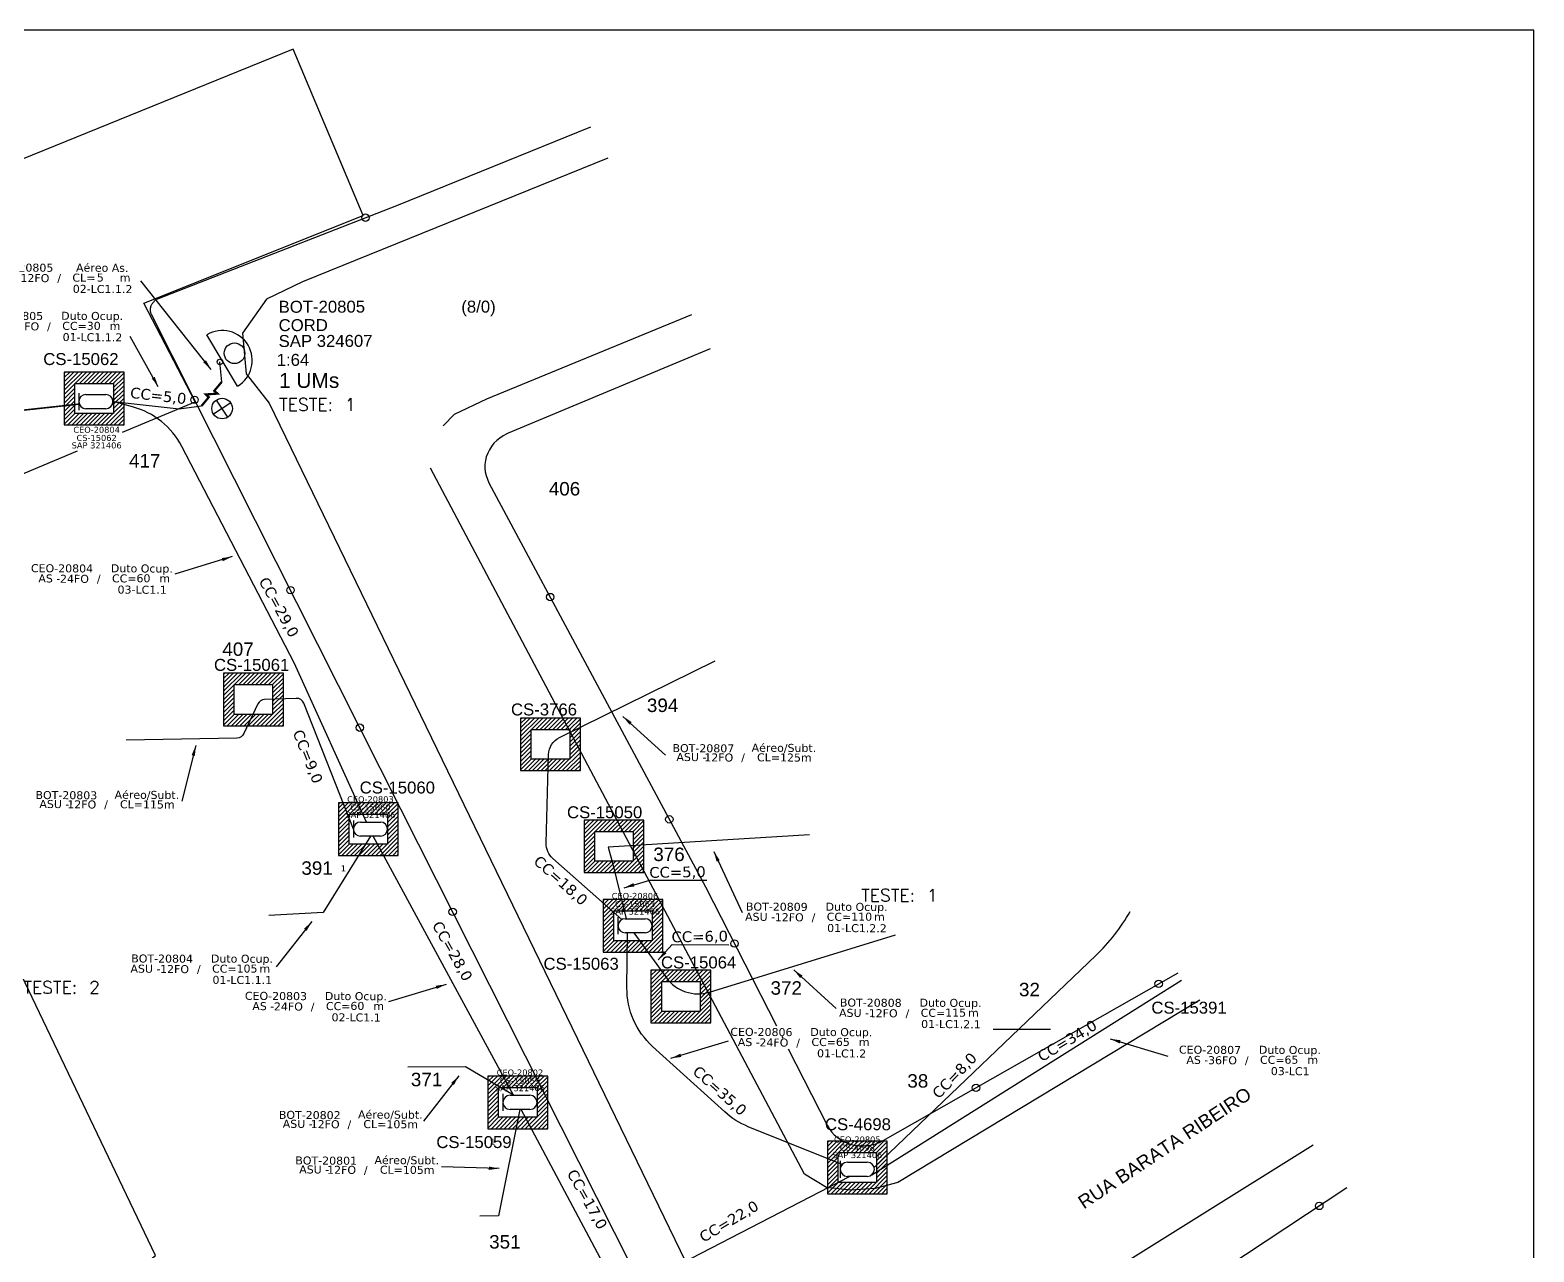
# Model space of a CAD drawing. Extents: x -89 to 1624, y 705 to 1299.
# Drawn here: x 458.2 to 749.2, y 1062.4 to 1299 of the extents above; entities that cross this region are included whole.
import ezdxf
from ezdxf.enums import TextEntityAlignment as Align

# ---------------------------------------------------------------- set-up
doc = ezdxf.new("R2010")
doc.units = 0
for name, color, linetype in [('10.0-Cartográfico', 252, 'Continuous'), ('10.1-Caixas Subterrâneas', 5, 'Continuous'), ('10.2-Nº Policía', 2, 'Continuous'), ('10.3-Nome das Ruas', 252, 'Continuous'), ('20.4-CEOS', 1, 'Continuous'), ('20.5-CEO', 1, 'Continuous'), ('CAP a instalar', 1, 'Continuous'), ('celulas gpon', 7, 'Continuous'), ('label_cabos', 7, 'Continuous'), ('Legenda', 1, 'Continuous'), ('Postes Existentes NA', 1, 'Continuous'), ('Subida Lateral', 5, 'Continuous')]:
    doc.layers.add(name, color=color, linetype=linetype)
doc.layers.add("20.0-LEGENDA DOS CDO'S", color=1, linetype='Continuous', lineweight=0)
doc.layers.add('EXTRA', color=50, linetype='Continuous', plot=False)
doc.styles.add('ARIAL', font='arial.ttf')
doc.styles.add('DIGICADE', font='arial.ttf')
doc.styles.add('ROMANS', font='romans')
doc.styles.add('siredit', font='verdana.ttf')
doc.styles.get("Standard").update_dxf_attribs({"font": 'arial.ttf'})
doc.linetypes.add('FENCELINE1', pattern='A,0.25,-0.1,[133,ltypeshp.shx,S=0.1,R=0,X=-0.1,Y=0],-0.1,1', length=1.45)
doc.dimstyles.new('CC', dxfattribs={"dimtxt": 1, "dimasz": 2, "dimexe": 0.18, "dimexo": 0.0625, "dimgap": 0.09, "dimtad": 0, "dimdec": 0, "dimrnd": 1, "dimzin": 0, "dimdsep": 46, "dimtxsty": 'siredit', "dimblk": 'NONE', "dimcen": 0, "dimse1": 1, "dimse2": 1, "dimsd1": 1, "dimsd2": 1, "dimclrt": 7, "dimadec": 0, "dimazin": 0, "dimtfac": 1, "dimtdec": 0, "dimtofl": 0, "dimtmove": 0, "dimatfit": 3, "dimfxl": 0, "dimtolj": 1, "dimtzin": 0, "dimarcsym": 0})
doc.dimstyles.get("Standard").update_dxf_attribs({"dimtxt": 0.18, "dimasz": 0.18, "dimexe": 0.18, "dimexo": 0.0625, "dimgap": 0.09, "dimtad": 0, "dimtih": 1, "dimtoh": 1, "dimdec": 4, "dimzin": 0, "dimdsep": 46, "dimtxsty": 'Standard', "dimcen": 0.09, "dimadec": 0, "dimazin": 0, "dimtfac": 1, "dimtdec": 4, "dimtofl": 0, "dimtmove": 0, "dimatfit": 3, "dimfxl": 0, "dimtolj": 1, "dimtzin": 0, "dimarcsym": 0})

# ---------------------------------------------------------------- blocks, each defined once
blk = doc.blocks.new('DV')
at = {"linetype": 'Continuous'}
blk.add_circle((0, 0), 0.00000275, dxfattribs=at)
blk = doc.blocks.new('*X65')
at = {"color": 0, "linetype": 'Continuous'}
for p, q in [((-1.25, 0.34099), (-0.49099, 1.1)), ((-1.25, 0.517767), (-0.667767, 1.1)), ((-1.25, 0.694544), (-0.844544, 1.1)), ((-1.25, 0.87132), (-1.02132, 1.1)), ((-1.25, 1.048097), (-1.198097, 1.1)), ((-0.789214, 0.625), (-0.314214, 1.1)), ((-0.612437, 0.625), (-0.137437, 1.1)), ((-0.43566, 0.625), (0.03934, 1.1)), ((-0.258883, 0.625), (0.216117, 1.1)), ((-0.082107, 0.625), (0.392893, 1.1)), ((0.09467, 0.625), (0.56967, 1.1)), ((0.271447, 0.625), (0.746447, 1.1)), ((0.448223, 0.625), (0.923223, 1.1)), ((0.625, 0.625), (1.1, 1.1)), ((0.801777, 0.625), (1.25, 1.073223)), ((0.8035, 0.449947), (1.25, 0.896447)), ((0.8035, 0.27317), (1.25, 0.71967)), ((-1.25, 0.164214), (-0.8035, 0.610714)), ((-1.25, -0.012563), (-0.8035, 0.433937)), ((-1.25, -0.18934), (-0.8035, 0.25716)), ((-1.25, -0.366117), (-0.8035, 0.080383)), ((0.8035, 0.096393), (1.25, 0.542893)), ((0.8035, -0.080383), (1.25, 0.366117)), ((0.8035, -0.25716), (1.25, 0.18934)), ((0.8035, -0.433937), (1.25, 0.012563)), ((-1.25, -0.542893), (-0.8035, -0.096393)), ((-1.25, -0.71967), (-0.8035, -0.27317)), ((-1.25, -0.896447), (-0.8035, -0.449947)), ((-1.25, -1.073223), (-0.801777, -0.625)), ((-1.1, -1.1), (-0.625, -0.625)), ((-0.923223, -1.1), (-0.448223, -0.625)), ((-0.746447, -1.1), (-0.271447, -0.625)), ((-0.56967, -1.1), (-0.09467, -0.625)), ((-0.392893, -1.1), (0.082107, -0.625)), ((-0.216117, -1.1), (0.258883, -0.625)), ((-0.03934, -1.1), (0.43566, -0.625)), ((0.137437, -1.1), (0.612437, -0.625)), ((0.314214, -1.1), (0.789214, -0.625)), ((0.49099, -1.1), (1.25, -0.34099)), ((0.667767, -1.1), (1.25, -0.517767)), ((0.8035, -0.610714), (1.25, -0.164214)), ((0.844544, -1.1), (1.25, -0.694544)), ((1.02132, -1.1), (1.25, -0.87132)), ((1.198097, -1.1), (1.25, -1.048097))]:
    blk.add_line(p, q, dxfattribs=at)
blk = doc.blocks.new('MANHOLE_MQ')
at = {"color": 0, "linetype": 'Continuous'}
for p, q in [((0.00000623, 0.00000569), (-0.00000627, 0.00000569)), ((-0.00000627, 0.00000569), (-0.00000627, -0.00000531)), ((-0.00000404, 0.00000331), (0.00000399, 0.00000331)), ((-0.00000404, -0.00000294), (-0.00000404, 0.00000331)), ((0.00000399, 0.00000331), (0.00000399, -0.00000294)), ((0.00000623, -0.00000531), (0.00000623, 0.00000569)), ((0.00000399, -0.00000294), (-0.00000404, -0.00000294)), ((0.00000399, -0.00000294), (0.00000399, -0.00000294)), ((-0.00000627, -0.00000531), (0.00000623, -0.00000531))]:
    blk.add_line(p, q, dxfattribs=at)
at = {"color": 0, "linetype": 'Continuous', "xscale": 5e-06, "yscale": 5e-06, "zscale": 1e-05}
blk.add_blockref('*X65', (-0.00000002, 0.00000019), dxfattribs=at)
blk = doc.blocks.new('*U86')
at = {"color": 10}
for points in [[(41172, 12883), (40951, 13058)], [(40974, 12860), (41149, 13081)]]:
    blk.add_lwpolyline(points, dxfattribs=at)
blk.add_circle((41062, 12971), 141, dxfattribs=at)
blk = doc.blocks.new('Inst CDOE-8 CAIXA DIST OPT CDOE 48F_8D C_SPL OPTAP')
at = {"layer": "20.0-LEGENDA DOS CDO'S", "color": 0}
for tag, p, style, flags in [('ID_ATIVIDADE', (0.12, 6.47), 'ARIAL', 3), ('FATOR', (7.92, 6.47), 'ARIAL', 1), ('QTDE', (0.23, -0.97), 'DIGICADE', 3)]:
    blk.add_attdef(tag, p, '', height=0.8, rotation=0.118, dxfattribs=dict(at, style=style, flags=flags))
at = {"layer": "20.0-LEGENDA DOS CDO'S", "color": 0, "style": 'ARIAL'}
for tag, p, height in [('FID', (0.12, 5.25), 0.8), ('CORDOALHA', (0.12, 4.02), 0.8), ('SAP', (0.12, 2.96), 0.8), ('1:XX', (-0.01, 1.7), 0.8), ('UMS', (0.14, 0.22), 1)]:
    blk.add_attdef(tag, p, '', height=height, rotation=0.118, dxfattribs=at)
blk.add_attdef('FIBRAS_UTILIZADAS', text='', height=0.8, rotation=0.118, dxfattribs=at).set_placement((13.48, 5.26), align=Align.CENTER)
blk = doc.blocks.new('Teste  FTTH')
at = {"color": 0, "lineweight": 0, "style": 'ROMANS'}
for tag, p in [('TESTE', (-2.302, -0.29)), ('QTDE', (0.212, -0.29))]:
    blk.add_attdef(tag, p, '', height=0.48, dxfattribs=at)
for tag, p, flags in [('FID', (-2.227, -1.253), 1), ('FATOR', (-2.227, -2.028), 3), ('ID_ATIVIDADE', (-2.227, -2.716), 3)]:
    blk.add_attdef(tag, p, '', height=0.48, dxfattribs=dict(at, flags=flags))
blk = doc.blocks.new('LEGENDA DOS CABOS')
at = {"layer": 'EXTRA', "color": 0, "style": 'siredit'}
for tag, p in [('ID', (4.6, 0.97)), ('XX', (9.03, 0.97))]:
    blk.add_attdef(tag, text='', height=0.48, rotation=359.69, dxfattribs=at).set_placement(p, align=Align.MIDDLE_CENTER)
at = {"layer": 'Legenda', "color": 0, "style": 'siredit'}
for tag, p in [('TIPO_CABO', (1.31, 0)), ('CABO', (4.69, -0.05)), ('/', (6.81, -0.05)), ('METROS', (10.03, -0.05))]:
    blk.add_attdef(tag, text='', height=0.8, rotation=359.69, dxfattribs=at).set_placement(p, align=Align.MIDDLE_CENTER)
blk = doc.blocks.new('_None')
blk = doc.blocks.new('Inst CB DT OCUP CFOA-SM-ASU-120-S-12')
at = {"layer": 'label_cabos', "color": 0, "style": 'siredit'}
for tag, flags, p in [('ID_ATIVIDADE', 3, (1.31, 2.67)), ('FATOR', 1, (11.56, 2.55))]:
    blk.add_attdef(tag, text='', height=1, rotation=359.69, dxfattribs=dict(at, flags=flags)).set_placement(p, align=Align.MIDDLE_CENTER)
for tag, p in [('TIPO_CABO', (1.26, 0)), ('DESTINO_CABO', (3.13, 1.26)), ('CABO', (4.69, -0.05)), ('/', (7.71, -0.05)), ('LANCE', (10.91, 0)), ('TIPO_CABO', (13.11, 1.24)), ('UND', (15.96, 0)), ('FID', (13.15, -1.41))]:
    blk.add_attdef(tag, text='', height=1, rotation=359.69, dxfattribs=at).set_placement(p, align=Align.MIDDLE_CENTER)
blk.add_attdef('QTDE', (12.43, -0.47), '', height=1, rotation=359.69, dxfattribs=at)
blk = doc.blocks.new('Inst CB DT OCUP CFOA-SM-AS-80-TS-24')
at = {"layer": 'label_cabos', "color": 0, "style": 'siredit'}
for tag, flags, p in [('ID_ATIVIDADE', 3, (1.31, 2.67)), ('FATOR', 1, (11.56, 2.55))]:
    blk.add_attdef(tag, text='', height=1, rotation=359.69, dxfattribs=dict(at, flags=flags)).set_placement(p, align=Align.MIDDLE_CENTER)
for tag, p in [('TIPO_CABO', (1.76, 0)), ('DESTINO_CABO', (3.13, 1.26)), ('CABO', (4.69, -0.05)), ('/', (7.71, -0.05)), ('LANCE', (10.91, 0)), ('TIPO_CABO', (13.11, 1.24)), ('UND', (15.96, 0)), ('FID', (13.15, -1.41))]:
    blk.add_attdef(tag, text='', height=1, rotation=359.69, dxfattribs=at).set_placement(p, align=Align.MIDDLE_CENTER)
blk.add_attdef('QTDE', (12.43, -0.47), '', height=1, rotation=359.69, dxfattribs=at)
blk = doc.blocks.new('Inst CB AS CFOA-SM-AS-120-S-12 A')
at = {"layer": 'label_cabos', "color": 0, "style": 'siredit'}
for tag, flags, p in [('ID_ATIVIDADE', 3, (1.31, 2.67)), ('FATOR', 1, (11.56, 2.55))]:
    blk.add_attdef(tag, text='', height=1, rotation=359.69, dxfattribs=dict(at, flags=flags)).set_placement(p, align=Align.MIDDLE_CENTER)
for tag, p in [('TIPO_CABO', (1.26, 0)), ('DESTINO_CABO', (3.13, 1.26)), ('CABO', (4.69, -0.05)), ('/', (7.71, -0.05)), ('LANCE', (10.81, 0)), ('TIPO_CABO', (13.11, 1.24)), ('UND', (15.96, 0)), ('FID', (13.15, -1.41))]:
    blk.add_attdef(tag, text='', height=1, rotation=359.69, dxfattribs=at).set_placement(p, align=Align.MIDDLE_CENTER)
blk.add_attdef('QTDE', (12.43, -0.47), '', height=1, rotation=359.69, dxfattribs=at)
blk = doc.blocks.new('Inst CB DT OCUP CFOA-SM-AS-80-TS-36')
at = {"layer": 'label_cabos', "color": 0, "style": 'siredit'}
for tag, flags, p in [('ID_ATIVIDADE', 3, (1.31, 2.67)), ('FATOR', 1, (11.56, 2.55))]:
    blk.add_attdef(tag, text='', height=1, rotation=359.69, dxfattribs=dict(at, flags=flags)).set_placement(p, align=Align.MIDDLE_CENTER)
for tag, p in [('TIPO_CABO', (1.76, 0)), ('DESTINO_CABO', (3.13, 1.26)), ('CABO', (4.69, -0.05)), ('/', (7.71, -0.05)), ('LANCE', (10.91, 0)), ('TIPO_CABO', (13.11, 1.24)), ('UND', (15.96, 0)), ('FID', (13.15, -1.41))]:
    blk.add_attdef(tag, text='', height=1, rotation=359.69, dxfattribs=at).set_placement(p, align=Align.MIDDLE_CENTER)
blk.add_attdef('QTDE', (12.43, -0.47), '', height=1, rotation=359.69, dxfattribs=at)

msp = doc.modelspace()

# ---------------------------------------------------------------- linework, layer by layer
msp.add_lwpolyline([(-89.32, 705.02), (749.25, 705.02), (749.25, 1299.02), (-89.32, 1299.02), (-89.32, 705.02)])
at = {"layer": '10.0-Cartográfico'}
for points in [[(522.67, 1263.14), (509.1, 1295.32), (412.41, 1256.1), (395.05, 1277.54)], [(578.16, 1052.44), (529.93, 1148.14), (481.67, 1243.92), (481.61, 1244.07), (481.55, 1244.22), (481.51, 1244.38), (481.48, 1244.54), (481.47, 1244.7), (481.46, 1244.86), (481.47, 1245.02), (481.49, 1245.18), (481.52, 1245.34), (481.56, 1245.5), (481.61, 1245.65), (481.68, 1245.8), (481.75, 1245.94), (481.84, 1246.08), (481.94, 1246.22), (482.04, 1246.35), (482.16, 1246.47), (482.28, 1246.58), (482.41, 1246.69), (482.55, 1246.78), (482.7, 1246.87), (482.85, 1246.95), (483.01, 1247.01), (529.14, 1265.06), (566.73, 1280.29)], [(570.01, 1274.19), (510.92, 1250.26), (503.9, 1246.91), (499.29, 1240.32), (499.98, 1232.43), (504.47, 1226.77), (585, 1060.56), (587.44, 1053.78), (588.7, 1047.53), (563.78, 1030.42)], [(476.06, 1221.16), (490.11, 1227.05), (480.16, 1246.13), (522.67, 1263.14)], [(546.58, 1227.62), (586.23, 1243.96)], [(589.79, 1237.32), (550.68, 1220.93), (550.43, 1220.81), (549.75, 1220.45), (549.09, 1220.01), (548.49, 1219.54), (547.93, 1218.99), (547.46, 1218.39), (547.06, 1217.75), (546.74, 1217.09), (546.47, 1216.38), (546.3, 1215.67), (546.21, 1214.92), (546.19, 1214.19), (546.28, 1213.46), (546.44, 1212.73), (546.68, 1212.03), (546.99, 1211.35)], [(538.15, 1222.35), (540.34, 1224.63), (546.58, 1227.62)], [(468.27, 1050.74), (482.45, 1061.72), (417.86, 1196.77), (467.36, 1217.52)], [(684.6, 1111.12), (626.12, 1075.86), (621.73, 1074.68), (616.97, 1074.35), (612.34, 1074.84), (608.04, 1077.46), (535.7, 1214.15), (535.7, 1214.16)], [(546.99, 1211.35), (588.9, 1133.1), (602.62, 1106.17)], [(604.88, 1101.75), (612.43, 1086.92), (612.82, 1086.27), (613.28, 1085.66), (613.8, 1085.1), (614.36, 1084.59), (615.01, 1084.15), (615.7, 1083.76), (616.41, 1083.46), (617.15, 1083.21), (617.94, 1083.03), (618.73, 1082.95), (619.52, 1082.91), (620.33, 1082.99), (621.1, 1083.12), (621.88, 1083.34), (622.61, 1083.6), (623.32, 1083.97), (680.41, 1116.47)], [(603.65, 1104.14), (603.84, 1103.77)], [(636.4, 1039.33), (706.51, 1083.11)], [(713.01, 1074.8), (642.55, 1028.2), (642.33, 1028.06), (642.15, 1027.87), (641.97, 1027.68), (641.82, 1027.49), (641.7, 1027.27), (641.6, 1027.04), (641.53, 1026.8), (641.51, 1026.54), (641.48, 1026.31), (641.49, 1026.07), (641.54, 1025.81), (641.6, 1025.58), (641.7, 1025.32)]]:
    msp.add_lwpolyline(points, dxfattribs=at)
at = {"layer": '20.5-CEO', "color": 5}
for p, q in [((468.99, 1228.43), (472.84, 1228.43)), ((472.84, 1225.68), (468.99, 1225.68))]:
    msp.add_line(p, q, dxfattribs=at)
at = {"layer": '20.5-CEO'}
for p, q in [((522.12, 1145.65), (525.98, 1145.65)), ((525.98, 1142.9), (522.12, 1142.9)), ((573.34, 1126.93), (577.2, 1126.93)), ((577.2, 1124.18), (573.34, 1124.18)), ((551.06, 1092.73), (554.92, 1092.73)), ((554.92, 1089.98), (551.06, 1089.98)), ((616.36, 1079.77), (620.22, 1079.77)), ((620.22, 1077.02), (616.36, 1077.02))]:
    msp.add_line(p, q, dxfattribs=at)
at = {"layer": '20.5-CEO', "color": 5}
msp.add_lwpolyline([(467.61, 1228.71), (467.61, 1225.4)], dxfattribs=at)
at = {"layer": '20.5-CEO'}
for points in [[(520.75, 1145.93), (520.75, 1142.62)], [(571.96, 1127.21), (571.96, 1123.9)], [(549.69, 1093.01), (549.69, 1089.7)], [(614.99, 1080.05), (614.99, 1076.73)]]:
    msp.add_lwpolyline(points, dxfattribs=at)
at = {"layer": '20.5-CEO', "color": 5}
for centre, start, end in [((468.99, 1227.06), 90, 270), ((472.84, 1227.06), 270, 90)]:
    msp.add_arc(centre, 1.37, start, end, dxfattribs=at)
at = {"layer": '20.5-CEO'}
for centre, start, end in [((522.12, 1144.28), 90, 270), ((525.98, 1144.28), 270, 90), ((573.34, 1125.56), 90, 270), ((577.2, 1125.56), 270, 90), ((551.06, 1091.35), 90, 270), ((554.92, 1091.35), 270, 90), ((616.36, 1078.39), 90, 270), ((620.22, 1078.39), 270, 90)]:
    msp.add_arc(centre, 1.37, start, end, dxfattribs=at)
at = {"layer": 'CAP a instalar', "color": 7}
msp.add_line((498.33, 1230.04), (492.4, 1240.01), dxfattribs=at)
at = {"layer": 'CAP a instalar', "color": 7, "linetype": 'FENCELINE1', "ltscale": 5}
for points in [[(495.27, 1230.89), (494.91, 1234.75)], [(487.04, 1225.69), (491.37, 1226.24)], [(524.05, 1142.9), (514.92, 1128.1), (504.41, 1127.53)], [(551.74, 1092.73), (524.57, 1142.9)], [(609.03, 1143.2), (570.09, 1140.81), (570.98, 1137.46), (573.54, 1126.93)], [(621.1, 1077.34), (681.01, 1115)], [(571.67, 1055.29), (553.21, 1089.98)], [(574.7, 1055.22), (616.77, 1077.02)]]:
    msp.add_lwpolyline(points, dxfattribs=at)
at = {"layer": 'CAP a instalar', "linetype": 'FENCELINE1', "ltscale": 5, "const_width": 0.303}
msp.add_lwpolyline([(467.69, 1226.59), (445.53, 1224.18)], dxfattribs=at)
at = {"layer": 'CAP a instalar', "color": 7, "linetype": 'FENCELINE1', "ltscale": 5}
for points in [[(523.29, 1145.65), (509.27, 1176.45), (487.55, 1218.37, 0.211028), (478, 1226.05), (474.22, 1227.06), (487.04, 1225.69)], [(615.37, 1079.34), (597.18, 1086.65, -0.089231), (592.63, 1089.5), (578.66, 1102.2, -0.213962), (573.7, 1113.57), (573.8, 1124.18)], [(575, 1124.18), (581.33, 1115.49, 0.320024), (589.68, 1112.71), (625.68, 1123.78)]]:
    msp.add_lwpolyline(points, format="xyb", dxfattribs=at)
at = {"layer": 'CAP a instalar', "color": 9, "linetype": 'FENCELINE1', "ltscale": 5}
for points in [[(572.72, 1126.78), (559.34, 1138.59, -0.222099), (558.06, 1141.53), (558.52, 1158.71, -0.278433), (560.63, 1162.01), (590.8, 1176.89)], [(520.75, 1144.28), (511.15, 1168.64, 0.317123), (509.69, 1169.6), (503.57, 1169.4, 0.281706), (502.25, 1168.53), (499.54, 1162.78, -0.285438), (498.2, 1161.91), (476.78, 1161.5)], [(621.55, 1078.75), (664.42, 1119.78, 0.072105), (671.11, 1128.35)]]:
    msp.add_lwpolyline(points, format="xyb", dxfattribs=at)
at = {"layer": 'CAP a instalar', "color": 1, "ltscale": 5}
msp.add_lwpolyline([(644.59, 1105.56), (655.66, 1105.56)], dxfattribs=at)
at = {"layer": 'CAP a instalar', "color": 9, "linetype": 'FENCELINE1', "ltscale": 5}
for points in [[(551.74, 1092.73), (542.47, 1098.27), (531.31, 1098.16)], [(552.99, 1089.98), (548.83, 1069.4), (545.23, 1069.32)]]:
    msp.add_lwpolyline(points, dxfattribs=at)
at = {"layer": 'CAP a instalar', "color": 7}
for centre, radius in [((497.74, 1236.43), 2), ((494.91, 1234.75), 0.537)]:
    msp.add_circle(centre, radius, dxfattribs=at)
msp.add_arc((495.37, 1235.03), 5.8, 300.7431, 120.7431, dxfattribs=at)
at = {"layer": 'Subida Lateral', "color": 5, "const_width": 0.427}
msp.add_lwpolyline([(491.37, 1226.24), (492.75, 1227.92), (492.19, 1228.46), (494.45, 1228.61), (493.82, 1229.16), (495.27, 1230.89)], dxfattribs=at)

# ---------------------------------------------------------------- block references
at = {"color": 0, "lineweight": 0}
ref = msp.add_blockref('Inst CB AS CFOA-SM-AS-120-S-12 A', (451.84, 1251.07), dxfattribs=dict(at, xscale=1.548925388310381, yscale=1.548925388310381, zscale=1.548925388310381))
ref.add_attrib('DESTINO_CABO', 'BOT-20805', dxfattribs={"layer": 'label_cabos', "color": 0, "height": 1.549, "rotation": 359.69, "style": 'siredit'}).set_placement((456.69, 1253.02), align=Align.MIDDLE_CENTER)
ref.add_attrib('CABO', '12FO', dxfattribs={"layer": 'label_cabos', "color": 0, "height": 1.549, "rotation": 359.69, "style": 'siredit'}).set_placement((459.1, 1250.99), align=Align.MIDDLE_CENTER)
ref.add_attrib('TIPO_CABO', 'Aéreo As.', dxfattribs={"layer": 'label_cabos', "color": 0, "height": 1.549, "rotation": 359.69, "style": 'siredit'}).set_placement((472.14, 1252.99), align=Align.MIDDLE_CENTER)
ref.add_attrib('/', '/', dxfattribs={"layer": 'label_cabos', "color": 0, "height": 1.55, "rotation": 359.69, "style": 'siredit'}).set_placement((463.79, 1250.99), align=Align.MIDDLE_CENTER)
ref.add_attrib('TIPO_CABO', 'AS - ', dxfattribs={"layer": 'label_cabos', "color": 0, "height": 1.549, "rotation": 359.69, "style": 'siredit'}).set_placement((453.79, 1251.06), align=Align.MIDDLE_CENTER)
ref.add_attrib('FID', '02-LC1.1.2', dxfattribs={"layer": 'label_cabos', "color": 0, "height": 1.549, "rotation": 359.69, "style": 'siredit'}).set_placement((472.2, 1248.88), align=Align.MIDDLE_CENTER)
ref.add_attrib('LANCE', 'CL=', dxfattribs={"layer": 'label_cabos', "color": 0, "height": 1.549, "rotation": 359.69, "style": 'siredit'}).set_placement((468.58, 1251.07), align=Align.MIDDLE_CENTER)
ref.add_attrib('QTDE', '5', (471.09, 1250.33), dxfattribs={"layer": 'label_cabos', "color": 0, "height": 1.55, "rotation": 359.69, "style": 'siredit'})
ref.add_attrib('UND', 'm', dxfattribs={"layer": 'label_cabos', "color": 0, "height": 1.55, "rotation": 359.69, "style": 'siredit'}).set_placement((476.56, 1251.07), align=Align.MIDDLE_CENTER)
at = {"layer": '10.0-Cartográfico', "xscale": 260710.2683593122, "yscale": 260710.2683593122, "zscale": 260710.2683593122}
for p in [(523.08, 1262.69), (489.99, 1227.41), (508.56, 1190.56), (558.85, 1189.22), (521.99, 1163.92), (581.9, 1146.17), (539.96, 1128.25), (594.5, 1122.11), (676.62, 1114.31), (641.26, 1094.18), (707.7, 1071.3)]:
    msp.add_blockref('DV', p, dxfattribs=at)
at = {"layer": '10.1-Caixas Subterrâneas', "color": 30, "xscale": 926019.0819432031, "yscale": 926019.0819432031, "zscale": 926019.0819432031}
for p, rotation in [((470.54, 1227.85), 180.0000000000622), ((501.38, 1169.56), 180.0000000000622), ((558.87, 1160.87), 180.0000000000622), ((523.61, 1144.45), 180.0000000000624), ((571.16, 1141.12), 180.0000000000622), ((574.83, 1125.73), 180.0000000000622), ((584.11, 1112.04), 180.0000000000622), ((552.55, 1091.53), 180.0000000000624), ((618.28, 1078.92), 180.0000000000622)]:
    msp.add_blockref('MANHOLE_MQ', p, dxfattribs=dict(at, rotation=rotation))
at = {"layer": "20.0-LEGENDA DOS CDO'S", "color": 7, "lineweight": 0, "xscale": 2.895732086690817, "yscale": 2.895732086690817, "zscale": 2.895732086690817}
msp.add_blockref('Inst CDOE-8 CAIXA DIST OPT CDOE 48F_8D C_SPL OPTAP', (505.93, 1229.07), dxfattribs=at).add_auto_attribs({'FID': 'BOT-20805', 'CORDOALHA': 'CORD', 'SAP': 'SAP 324607', '1:XX': '1:64', 'UMS': '1 UMs', 'FIBRAS_UTILIZADAS': '(8/0)'})
at = {"layer": "20.0-LEGENDA DOS CDO'S", "color": 7, "lineweight": 0, "xscale": 5.068979017752277, "yscale": 5.068979017752276, "zscale": 5.068979017752276, "rotation": 3.126797674058592e-05}
msp.add_blockref('Teste  FTTH', (518.03, 1226.74), dxfattribs=at).add_auto_attribs({'TESTE': 'TESTE:', 'QTDE': '1'})
at = {"layer": "20.0-LEGENDA DOS CDO'S", "lineweight": 0, "xscale": 5.068979017752277, "yscale": 5.068979017752276, "zscale": 5.068979017752276, "rotation": 3.126797674058592e-05}
for p, values in [((630.7, 1131.71), {'TESTE': 'TESTE:', 'QTDE': '1'}), ((468.52, 1113.88), {'TESTE': 'TESTE:', 'QTDE': '2'})]:
    msp.add_blockref('Teste  FTTH', p, dxfattribs=at).add_auto_attribs(values)
at = {"layer": 'label_cabos', "color": 0, "lineweight": 0}
ref = msp.add_blockref('Inst CB DT OCUP CFOA-SM-ASU-120-S-12', (449.88, 1241.73), dxfattribs=dict(at, xscale=1.548925388310381, yscale=1.548925388310381, zscale=1.548925388310381))
ref.add_attrib('DESTINO_CABO', 'BOT-20805', dxfattribs={"color": 0, "height": 1.549, "rotation": 359.69, "style": 'siredit'}).set_placement((454.73, 1243.68), align=Align.MIDDLE_CENTER)
ref.add_attrib('CABO', '12FO', dxfattribs={"color": 0, "height": 1.549, "rotation": 359.69, "style": 'siredit'}).set_placement((457.13, 1241.65), align=Align.MIDDLE_CENTER)
ref.add_attrib('TIPO_CABO', 'Duto Ocup.', dxfattribs={"color": 0, "height": 1.549, "rotation": 359.69, "style": 'siredit'}).set_placement((470.18, 1243.66), align=Align.MIDDLE_CENTER)
ref.add_attrib('/', '/', dxfattribs={"color": 0, "height": 1.55, "rotation": 359.69, "style": 'siredit'}).set_placement((461.82, 1241.65), align=Align.MIDDLE_CENTER)
ref.add_attrib('TIPO_CABO', 'ASU - ', dxfattribs={"color": 0, "height": 1.549, "rotation": 359.69, "style": 'siredit'}).set_placement((451.83, 1241.72), align=Align.MIDDLE_CENTER)
ref.add_attrib('FID', '01-LC1.1.2', dxfattribs={"color": 0, "height": 1.549, "rotation": 359.69, "style": 'siredit'}).set_placement((470.24, 1239.54), align=Align.MIDDLE_CENTER)
ref.add_attrib('LANCE', 'CC=', dxfattribs={"color": 0, "height": 1.549, "rotation": 359.69, "style": 'siredit'}).set_placement((466.77, 1241.73), align=Align.MIDDLE_CENTER)
ref.add_attrib('QTDE', '30', (469.13, 1240.99), dxfattribs={"color": 0, "height": 1.549, "rotation": 359.69, "style": 'siredit'})
ref.add_attrib('UND', 'm', dxfattribs={"color": 0, "height": 1.55, "rotation": 359.69, "style": 'siredit'}).set_placement((474.6, 1241.73), align=Align.MIDDLE_CENTER)
ref = msp.add_blockref('Inst CB DT OCUP CFOA-SM-AS-80-TS-24', (459.5, 1192.83), dxfattribs=dict(at, xscale=1.548925388310381, yscale=1.548925388310381, zscale=1.548925388310381))
ref.add_attrib('DESTINO_CABO', 'CEO-20804', dxfattribs={"color": 0, "height": 1.549, "rotation": 359.69, "style": 'siredit'}).set_placement((464.35, 1194.78), align=Align.MIDDLE_CENTER)
ref.add_attrib('CABO', '24FO', dxfattribs={"color": 0, "height": 1.549, "rotation": 359.69, "style": 'siredit'}).set_placement((466.76, 1192.75), align=Align.MIDDLE_CENTER)
ref.add_attrib('TIPO_CABO', 'Duto Ocup.', dxfattribs={"color": 0, "height": 1.549, "rotation": 359.69, "style": 'siredit'}).set_placement((479.8, 1194.76), align=Align.MIDDLE_CENTER)
ref.add_attrib('/', '/', dxfattribs={"color": 0, "height": 1.55, "rotation": 359.69, "style": 'siredit'}).set_placement((471.45, 1192.75), align=Align.MIDDLE_CENTER)
ref.add_attrib('TIPO_CABO', 'AS - ', dxfattribs={"color": 0, "height": 1.549, "rotation": 359.69, "style": 'siredit'}).set_placement((462.23, 1192.82), align=Align.MIDDLE_CENTER)
ref.add_attrib('FID', '03-LC1.1', dxfattribs={"color": 0, "height": 1.549, "rotation": 359.69, "style": 'siredit'}).set_placement((479.86, 1190.64), align=Align.MIDDLE_CENTER)
ref.add_attrib('LANCE', 'CC=', dxfattribs={"color": 0, "height": 1.549, "rotation": 359.69, "style": 'siredit'}).set_placement((476.4, 1192.83), align=Align.MIDDLE_CENTER)
ref.add_attrib('QTDE', '60', (478.75, 1192.09), dxfattribs={"color": 0, "height": 1.549, "rotation": 359.69, "style": 'siredit'})
ref.add_attrib('UND', 'm', dxfattribs={"color": 0, "height": 1.55, "rotation": 359.69, "style": 'siredit'}).set_placement((484.23, 1192.83), align=Align.MIDDLE_CENTER)
ref = msp.add_blockref('LEGENDA DOS CABOS', (581.92, 1157.42), dxfattribs=dict(at, xscale=1.548925388310381, yscale=1.548925388310381, zscale=1.548925388310381))
ref.add_attrib('ID', 'BOT-20807', dxfattribs={"color": 0, "height": 1.549, "rotation": 359.69, "style": 'siredit'}).set_placement((588.49, 1159.94), align=Align.MIDDLE_CENTER)
ref.add_attrib('CABO', '12FO', dxfattribs={"color": 0, "height": 1.549, "rotation": 359.69, "style": 'siredit'}).set_placement((591.47, 1158.15), align=Align.MIDDLE_CENTER)
ref.add_attrib('METROS', 'CL=125m', dxfattribs={"color": 0, "height": 1.549, "rotation": 359.69, "style": 'siredit'}).set_placement((604.16, 1158.15), align=Align.MIDDLE_CENTER)
ref.add_attrib('XX', 'Aéreo/Subt.', dxfattribs={"color": 0, "height": 1.5489, "rotation": 359.69, "style": 'siredit'}).set_placement((604.08, 1160.01), align=Align.MIDDLE_CENTER)
ref.add_attrib('/', '/', dxfattribs={"color": 0, "height": 1.55, "rotation": 359.69, "style": 'siredit'}).set_placement((596.16, 1158.15), align=Align.MIDDLE_CENTER)
ref.add_attrib('TIPO_CABO', 'ASU -', dxfattribs={"color": 0, "height": 1.549, "rotation": 359.69, "style": 'siredit'}).set_placement((586.17, 1158.23), align=Align.MIDDLE_CENTER)
ref = msp.add_blockref('LEGENDA DOS CABOS', (458.62, 1148.32), dxfattribs=dict(at, xscale=1.548925388310381, yscale=1.548925388310381, zscale=1.548925388310381))
ref.add_attrib('ID', 'BOT-20803', dxfattribs={"color": 0, "height": 1.549, "rotation": 359.69, "style": 'siredit'}).set_placement((465.19, 1150.85), align=Align.MIDDLE_CENTER)
ref.add_attrib('CABO', '12FO', dxfattribs={"color": 0, "height": 1.549, "rotation": 359.69, "style": 'siredit'}).set_placement((468.17, 1149.06), align=Align.MIDDLE_CENTER)
ref.add_attrib('METROS', 'CL=115m', dxfattribs={"color": 0, "height": 1.549, "rotation": 359.69, "style": 'siredit'}).set_placement((480.86, 1149.06), align=Align.MIDDLE_CENTER)
ref.add_attrib('XX', 'Aéreo/Subt.', dxfattribs={"color": 0, "height": 1.5489, "rotation": 359.69, "style": 'siredit'}).set_placement((480.78, 1150.91), align=Align.MIDDLE_CENTER)
ref.add_attrib('/', '/', dxfattribs={"color": 0, "height": 1.55, "rotation": 359.69, "style": 'siredit'}).set_placement((472.86, 1149.06), align=Align.MIDDLE_CENTER)
ref.add_attrib('TIPO_CABO', 'ASU -', dxfattribs={"color": 0, "height": 1.549, "rotation": 359.69, "style": 'siredit'}).set_placement((462.87, 1149.13), align=Align.MIDDLE_CENTER)
ref = msp.add_blockref('Inst CB DT OCUP CFOA-SM-ASU-120-S-12', (597.85, 1127.29), dxfattribs=dict(at, xscale=1.548925388310381, yscale=1.548925388310381, zscale=1.548925388310381))
ref.add_attrib('DESTINO_CABO', 'BOT-20809', dxfattribs={"color": 0, "height": 1.549, "rotation": 359.69, "style": 'siredit'}).set_placement((602.7, 1129.25), align=Align.MIDDLE_CENTER)
ref.add_attrib('CABO', '12FO', dxfattribs={"color": 0, "height": 1.549, "rotation": 359.69, "style": 'siredit'}).set_placement((605.11, 1127.21), align=Align.MIDDLE_CENTER)
ref.add_attrib('TIPO_CABO', 'Duto Ocup.', dxfattribs={"color": 0, "height": 1.549, "rotation": 359.69, "style": 'siredit'}).set_placement((618.15, 1129.22), align=Align.MIDDLE_CENTER)
ref.add_attrib('/', '/', dxfattribs={"color": 0, "height": 1.55, "rotation": 359.69, "style": 'siredit'}).set_placement((609.8, 1127.21), align=Align.MIDDLE_CENTER)
ref.add_attrib('TIPO_CABO', 'ASU - ', dxfattribs={"color": 0, "height": 1.549, "rotation": 359.69, "style": 'siredit'}).set_placement((599.8, 1127.29), align=Align.MIDDLE_CENTER)
ref.add_attrib('FID', '01-LC1.2.2', dxfattribs={"color": 0, "height": 1.549, "rotation": 359.69, "style": 'siredit'}).set_placement((618.21, 1125.1), align=Align.MIDDLE_CENTER)
ref.add_attrib('LANCE', 'CC=', dxfattribs={"color": 0, "height": 1.549, "rotation": 359.69, "style": 'siredit'}).set_placement((614.74, 1127.3), align=Align.MIDDLE_CENTER)
ref.add_attrib('QTDE', '110', (617.1, 1126.56), dxfattribs={"color": 0, "height": 1.549, "rotation": 359.69, "style": 'siredit'})
ref.add_attrib('UND', 'm', dxfattribs={"color": 0, "height": 1.55, "rotation": 359.69, "style": 'siredit'}).set_placement((622.57, 1127.3), align=Align.MIDDLE_CENTER)
ref = msp.add_blockref('Inst CB DT OCUP CFOA-SM-ASU-120-S-12', (478.87, 1117.25), dxfattribs=dict(at, xscale=1.548925388310381, yscale=1.548925388310381, zscale=1.548925388310381))
ref.add_attrib('DESTINO_CABO', 'BOT-20804', dxfattribs={"color": 0, "height": 1.549, "rotation": 359.69, "style": 'siredit'}).set_placement((483.72, 1119.2), align=Align.MIDDLE_CENTER)
ref.add_attrib('CABO', '12FO', dxfattribs={"color": 0, "height": 1.549, "rotation": 359.69, "style": 'siredit'}).set_placement((486.13, 1117.17), align=Align.MIDDLE_CENTER)
ref.add_attrib('TIPO_CABO', 'Duto Ocup.', dxfattribs={"color": 0, "height": 1.549, "rotation": 359.69, "style": 'siredit'}).set_placement((499.18, 1119.18), align=Align.MIDDLE_CENTER)
ref.add_attrib('/', '/', dxfattribs={"color": 0, "height": 1.55, "rotation": 359.69, "style": 'siredit'}).set_placement((490.82, 1117.17), align=Align.MIDDLE_CENTER)
ref.add_attrib('TIPO_CABO', 'ASU - ', dxfattribs={"color": 0, "height": 1.549, "rotation": 359.69, "style": 'siredit'}).set_placement((480.83, 1117.24), align=Align.MIDDLE_CENTER)
ref.add_attrib('FID', '01-LC1.1.1', dxfattribs={"color": 0, "height": 1.549, "rotation": 359.69, "style": 'siredit'}).set_placement((499.24, 1115.06), align=Align.MIDDLE_CENTER)
ref.add_attrib('LANCE', 'CC=', dxfattribs={"color": 0, "height": 1.549, "rotation": 359.69, "style": 'siredit'}).set_placement((495.77, 1117.25), align=Align.MIDDLE_CENTER)
ref.add_attrib('QTDE', '105', (498.13, 1116.51), dxfattribs={"color": 0, "height": 1.549, "rotation": 359.69, "style": 'siredit'})
ref.add_attrib('UND', 'm', dxfattribs={"color": 0, "height": 1.55, "rotation": 359.69, "style": 'siredit'}).set_placement((503.6, 1117.25), align=Align.MIDDLE_CENTER)
ref = msp.add_blockref('Inst CB DT OCUP CFOA-SM-AS-80-TS-24', (500.91, 1110), dxfattribs=dict(at, xscale=1.548925388310381, yscale=1.548925388310381, zscale=1.548925388310381))
ref.add_attrib('DESTINO_CABO', 'CEO-20803', dxfattribs={"color": 0, "height": 1.549, "rotation": 359.69, "style": 'siredit'}).set_placement((505.76, 1111.96), align=Align.MIDDLE_CENTER)
ref.add_attrib('CABO', '24FO', dxfattribs={"color": 0, "height": 1.549, "rotation": 359.69, "style": 'siredit'}).set_placement((508.17, 1109.92), align=Align.MIDDLE_CENTER)
ref.add_attrib('TIPO_CABO', 'Duto Ocup.', dxfattribs={"color": 0, "height": 1.549, "rotation": 359.69, "style": 'siredit'}).set_placement((521.22, 1111.93), align=Align.MIDDLE_CENTER)
ref.add_attrib('/', '/', dxfattribs={"color": 0, "height": 1.55, "rotation": 359.69, "style": 'siredit'}).set_placement((512.86, 1109.92), align=Align.MIDDLE_CENTER)
ref.add_attrib('TIPO_CABO', 'AS - ', dxfattribs={"color": 0, "height": 1.549, "rotation": 359.69, "style": 'siredit'}).set_placement((503.64, 1109.99), align=Align.MIDDLE_CENTER)
ref.add_attrib('FID', '02-LC1.1', dxfattribs={"color": 0, "height": 1.549, "rotation": 359.69, "style": 'siredit'}).set_placement((521.28, 1107.81), align=Align.MIDDLE_CENTER)
ref.add_attrib('LANCE', 'CC=', dxfattribs={"color": 0, "height": 1.549, "rotation": 359.69, "style": 'siredit'}).set_placement((517.81, 1110), align=Align.MIDDLE_CENTER)
ref.add_attrib('QTDE', '60', (520.16, 1109.27), dxfattribs={"color": 0, "height": 1.549, "rotation": 359.69, "style": 'siredit'})
ref.add_attrib('UND', 'm', dxfattribs={"color": 0, "height": 1.55, "rotation": 359.69, "style": 'siredit'}).set_placement((525.64, 1110), align=Align.MIDDLE_CENTER)
ref = msp.add_blockref('Inst CB DT OCUP CFOA-SM-ASU-120-S-12', (616.04, 1108.7), dxfattribs=dict(at, xscale=1.548925388310381, yscale=1.548925388310381, zscale=1.548925388310381))
ref.add_attrib('DESTINO_CABO', 'BOT-20808', dxfattribs={"color": 0, "height": 1.549, "rotation": 359.69, "style": 'siredit'}).set_placement((620.89, 1110.66), align=Align.MIDDLE_CENTER)
ref.add_attrib('CABO', '12FO', dxfattribs={"color": 0, "height": 1.549, "rotation": 359.69, "style": 'siredit'}).set_placement((623.29, 1108.62), align=Align.MIDDLE_CENTER)
ref.add_attrib('TIPO_CABO', 'Duto Ocup.', dxfattribs={"color": 0, "height": 1.549, "rotation": 359.69, "style": 'siredit'}).set_placement((636.34, 1110.63), align=Align.MIDDLE_CENTER)
ref.add_attrib('/', '/', dxfattribs={"color": 0, "height": 1.55, "rotation": 359.69, "style": 'siredit'}).set_placement((627.98, 1108.62), align=Align.MIDDLE_CENTER)
ref.add_attrib('TIPO_CABO', 'ASU - ', dxfattribs={"color": 0, "height": 1.549, "rotation": 359.69, "style": 'siredit'}).set_placement((617.99, 1108.69), align=Align.MIDDLE_CENTER)
ref.add_attrib('FID', '01-LC1.2.1', dxfattribs={"color": 0, "height": 1.549, "rotation": 359.69, "style": 'siredit'}).set_placement((636.4, 1106.51), align=Align.MIDDLE_CENTER)
ref.add_attrib('LANCE', 'CC=', dxfattribs={"color": 0, "height": 1.549, "rotation": 359.69, "style": 'siredit'}).set_placement((632.93, 1108.7), align=Align.MIDDLE_CENTER)
ref.add_attrib('QTDE', '115', (635.29, 1107.97), dxfattribs={"color": 0, "height": 1.549, "rotation": 359.69, "style": 'siredit'})
ref.add_attrib('UND', 'm', dxfattribs={"color": 0, "height": 1.55, "rotation": 359.69, "style": 'siredit'}).set_placement((640.76, 1108.7), align=Align.MIDDLE_CENTER)
ref = msp.add_blockref('Inst CB DT OCUP CFOA-SM-AS-80-TS-24', (594.88, 1103.03), dxfattribs=dict(at, xscale=1.548925388310381, yscale=1.548925388310381, zscale=1.548925388310381))
ref.add_attrib('DESTINO_CABO', 'CEO-20806', dxfattribs={"color": 0, "height": 1.549, "rotation": 359.69, "style": 'siredit'}).set_placement((599.73, 1104.99), align=Align.MIDDLE_CENTER)
ref.add_attrib('CABO', '24FO', dxfattribs={"color": 0, "height": 1.549, "rotation": 359.69, "style": 'siredit'}).set_placement((602.14, 1102.95), align=Align.MIDDLE_CENTER)
ref.add_attrib('TIPO_CABO', 'Duto Ocup.', dxfattribs={"color": 0, "height": 1.549, "rotation": 359.69, "style": 'siredit'}).set_placement((615.19, 1104.96), align=Align.MIDDLE_CENTER)
ref.add_attrib('/', '/', dxfattribs={"color": 0, "height": 1.55, "rotation": 359.69, "style": 'siredit'}).set_placement((606.83, 1102.95), align=Align.MIDDLE_CENTER)
ref.add_attrib('TIPO_CABO', 'AS - ', dxfattribs={"color": 0, "height": 1.549, "rotation": 359.69, "style": 'siredit'}).set_placement((597.61, 1103.03), align=Align.MIDDLE_CENTER)
ref.add_attrib('FID', '01-LC1.2', dxfattribs={"color": 0, "height": 1.549, "rotation": 359.69, "style": 'siredit'}).set_placement((615.25, 1100.84), align=Align.MIDDLE_CENTER)
ref.add_attrib('LANCE', 'CC=', dxfattribs={"color": 0, "height": 1.549, "rotation": 359.69, "style": 'siredit'}).set_placement((611.78, 1103.04), align=Align.MIDDLE_CENTER)
ref.add_attrib('QTDE', '65', (614.13, 1102.3), dxfattribs={"color": 0, "height": 1.549, "rotation": 359.69, "style": 'siredit'})
ref.add_attrib('UND', 'm', dxfattribs={"color": 0, "height": 1.55, "rotation": 359.69, "style": 'siredit'}).set_placement((619.61, 1103.04), align=Align.MIDDLE_CENTER)
ref = msp.add_blockref('Inst CB DT OCUP CFOA-SM-AS-80-TS-36', (681.71, 1099.59), dxfattribs=dict(at, xscale=1.548925388310381, yscale=1.548925388310381, zscale=1.548925388310381))
ref.add_attrib('DESTINO_CABO', 'CEO-20807', dxfattribs={"color": 0, "height": 1.549, "rotation": 359.69, "style": 'siredit'}).set_placement((686.56, 1101.54), align=Align.MIDDLE_CENTER)
ref.add_attrib('CABO', '36FO', dxfattribs={"color": 0, "height": 1.549, "rotation": 359.69, "style": 'siredit'}).set_placement((688.97, 1099.51), align=Align.MIDDLE_CENTER)
ref.add_attrib('TIPO_CABO', 'Duto Ocup.', dxfattribs={"color": 0, "height": 1.549, "rotation": 359.69, "style": 'siredit'}).set_placement((702.01, 1101.51), align=Align.MIDDLE_CENTER)
ref.add_attrib('/', '/', dxfattribs={"color": 0, "height": 1.55, "rotation": 359.69, "style": 'siredit'}).set_placement((693.66, 1099.51), align=Align.MIDDLE_CENTER)
ref.add_attrib('TIPO_CABO', 'AS - ', dxfattribs={"color": 0, "height": 1.549, "rotation": 359.69, "style": 'siredit'}).set_placement((684.44, 1099.58), align=Align.MIDDLE_CENTER)
ref.add_attrib('FID', '03-LC1', dxfattribs={"color": 0, "height": 1.549, "rotation": 359.69, "style": 'siredit'}).set_placement((702.07, 1097.4), align=Align.MIDDLE_CENTER)
ref.add_attrib('LANCE', 'CC=', dxfattribs={"color": 0, "height": 1.549, "rotation": 359.69, "style": 'siredit'}).set_placement((698.61, 1099.59), align=Align.MIDDLE_CENTER)
ref.add_attrib('QTDE', '65', (700.96, 1098.85), dxfattribs={"color": 0, "height": 1.549, "rotation": 359.69, "style": 'siredit'})
ref.add_attrib('UND', 'm', dxfattribs={"color": 0, "height": 1.55, "rotation": 359.69, "style": 'siredit'}).set_placement((706.44, 1099.59), align=Align.MIDDLE_CENTER)
ref = msp.add_blockref('LEGENDA DOS CABOS', (505.73, 1086.39), dxfattribs=dict(at, xscale=1.548925388310381, yscale=1.548925388310381, zscale=1.548925388310381))
ref.add_attrib('ID', 'BOT-20802', dxfattribs={"color": 0, "height": 1.549, "rotation": 359.69, "style": 'siredit'}).set_placement((512.3, 1088.91), align=Align.MIDDLE_CENTER)
ref.add_attrib('CABO', '12FO', dxfattribs={"color": 0, "height": 1.549, "rotation": 359.69, "style": 'siredit'}).set_placement((515.28, 1087.13), align=Align.MIDDLE_CENTER)
ref.add_attrib('METROS', 'CL=105m', dxfattribs={"color": 0, "height": 1.549, "rotation": 359.69, "style": 'siredit'}).set_placement((527.97, 1087.13), align=Align.MIDDLE_CENTER)
ref.add_attrib('XX', 'Aéreo/Subt.', dxfattribs={"color": 0, "height": 1.5489, "rotation": 359.69, "style": 'siredit'}).set_placement((527.89, 1088.98), align=Align.MIDDLE_CENTER)
ref.add_attrib('/', '/', dxfattribs={"color": 0, "height": 1.55, "rotation": 359.69, "style": 'siredit'}).set_placement((519.97, 1087.13), align=Align.MIDDLE_CENTER)
ref.add_attrib('TIPO_CABO', 'ASU -', dxfattribs={"color": 0, "height": 1.549, "rotation": 359.69, "style": 'siredit'}).set_placement((509.97, 1087.2), align=Align.MIDDLE_CENTER)
ref = msp.add_blockref('LEGENDA DOS CABOS', (508.92, 1077.56), dxfattribs=dict(at, xscale=1.548925388310381, yscale=1.548925388310381, zscale=1.548925388310381))
ref.add_attrib('ID', 'BOT-20801', dxfattribs={"color": 0, "height": 1.549, "rotation": 359.69, "style": 'siredit'}).set_placement((515.48, 1080.08), align=Align.MIDDLE_CENTER)
ref.add_attrib('CABO', '12FO', dxfattribs={"color": 0, "height": 1.549, "rotation": 359.69, "style": 'siredit'}).set_placement((518.46, 1078.29), align=Align.MIDDLE_CENTER)
ref.add_attrib('METROS', 'CL=105m', dxfattribs={"color": 0, "height": 1.549, "rotation": 359.69, "style": 'siredit'}).set_placement((531.16, 1078.29), align=Align.MIDDLE_CENTER)
ref.add_attrib('XX', 'Aéreo/Subt.', dxfattribs={"color": 0, "height": 1.5489, "rotation": 359.69, "style": 'siredit'}).set_placement((531.08, 1080.15), align=Align.MIDDLE_CENTER)
ref.add_attrib('/', '/', dxfattribs={"color": 0, "height": 1.55, "rotation": 359.69, "style": 'siredit'}).set_placement((523.15, 1078.29), align=Align.MIDDLE_CENTER)
ref.add_attrib('TIPO_CABO', 'ASU -', dxfattribs={"color": 0, "height": 1.549, "rotation": 359.69, "style": 'siredit'}).set_placement((513.16, 1078.36), align=Align.MIDDLE_CENTER)
at = {"layer": 'Postes Existentes NA', "xscale": 0.01412338222112871, "yscale": 0.01412338222112872, "zscale": 0.01412338222112872, "rotation": 72.17959208465585}
msp.add_blockref('*U86', (492.26, 617.55), dxfattribs=at)

# ---------------------------------------------------------------- texts
at = {"layer": '10.1-Caixas Subterrâneas', "color": 30, "style": 'ARIAL'}
for s, p in [('CS-15062', (460.72, 1234.15)), ('CS-15061', (493.76, 1174.92)), ('CS-3766', (551.25, 1166.29)), ('CS-15060', (521.96, 1151.17)), ('CS-15050', (562.09, 1146.38)), ('CS-15063', (557.54, 1117.04)), ('CS-15064', (580.28, 1117.3)), ('CS-15391', (675.2, 1108.54)), ('CS-4698', (612.02, 1085.96)), ('CS-15059', (536.8, 1082.51))]:
    msp.add_text(s, height=2.317, dxfattribs=at).set_placement(p)
at = {"layer": '10.2-Nº Policía', "color": 7}
for s, p in [('417', (477.31, 1214.3)), ('406', (558.57, 1208.89)), ('407', (495.38, 1177.82)), ('394', (577.56, 1166.95)), ('376', (578.8, 1138.09)), ('391', (510.68, 1135.43)), ('372', (601.49, 1112.21)), ('32', (649.58, 1111.9)), ('371', (531.87, 1094.48)), ('38', (627.97, 1094.21)), ('351', (547.03, 1063.05))]:
    msp.add_text(s, height=2.607, dxfattribs=at).set_placement(p)
at = {"layer": '10.3-Nome das Ruas'}
msp.add_text('RUA BARATA RIBEIRO', height=2.6071, rotation=33.5549, dxfattribs=at).set_placement((662.13, 1070.61))
at = {"layer": '20.4-CEOS', "color": 5, "style": 'siredit'}
msp.add_text('CEO-20804', height=1.16, dxfattribs=at).set_placement((471.04, 1222.19), align=Align.TOP_CENTER)
at = {"layer": '20.4-CEOS', "color": 7, "style": 'siredit'}
for s, p in [('CEO-20803', (524.04, 1150.64)), ('CEO-20806', (575.25, 1131.92)), ('CEO-20802', (552.98, 1097.72)), ('CEO-20805', (618.28, 1084.75))]:
    msp.add_text(s, height=1.16, dxfattribs=at).set_placement(p, align=Align.TOP_CENTER)
at = {"layer": '20.5-CEO', "color": 5, "style": 'siredit'}
for s, p in [('CS-15062', (471.05, 1220.62)), ('SAP 321406', (471.05, 1219.17))]:
    msp.add_text(s, height=1.165, dxfattribs=at).set_placement(p, align=Align.TOP_CENTER)
at = {"layer": '20.5-CEO', "color": 7, "style": 'siredit'}
for s, p in [('SAP 321406', (524.05, 1147.62)), ('CS-15060', (524.05, 1149.06)), ('CS-15063', (575.27, 1130.34)), ('SAP 321406', (575.27, 1128.9)), ('SAP 321406', (552.99, 1094.69)), ('CS-15059', (552.99, 1096.14)), ('CS-4698', (618.29, 1083.18)), ('SAP 321406', (618.29, 1081.73))]:
    msp.add_text(s, height=1.165, dxfattribs=at).set_placement(p, align=Align.TOP_CENTER)
for p in [(518.31, 1136.09), (547.25, 1083.17)]:
    msp.add_text('1', height=1.16, dxfattribs=at).set_placement(p)
at = {"layer": 'celulas gpon', "style": 'siredit'}
for s, rotation, p in [('CC=5,0', 353.5614, (477.45, 1227.8)), ('CC=29,0', 298.8046, (502.36, 1192.34)), ('CC=9,0', 291.7159, (508.96, 1163.03)), ('CC=18,0', 318.2697, (555.44, 1137.8)), ('CC=5,0', 0.956, (578.04, 1134.83)), ('CC=28,0', 299.2285, (535.91, 1125.71)), ('CC=6,0', 0.956, (582.34, 1122.35)), ('CC=34,0', 31.0372, (653.99, 1099.14)), ('CC=8,0', 46.1564, (634.05, 1091.91)), ('CC=35,0', 318.2697, (586.24, 1097.09)), ('CC=17,0', 299.2285, (562, 1077.64)), ('CC=22,0', 31.0372, (588.51, 1064.15))]:
    msp.add_text(s, height=2.081, rotation=rotation, dxfattribs=at).set_placement(p)

# ---------------------------------------------------------------- leaders
for points in [[(573.13, 1132.91), (578.15, 1134.42), (589.14, 1134.36)], [(579.76, 1118.95), (582.46, 1121.94), (593.44, 1121.87)]]:
    msp.add_leader(points, dimstyle='Standard', override={"dimasz": 2})
at = {"layer": 'label_cabos'}
for points in [[(493.21, 1233.29), (479.58, 1250.45)], [(482.99, 1229.96), (477.52, 1239.66)], [(497.29, 1197.04), (486.16, 1193.67)], [(572.92, 1166.11), (581.15, 1158.6)], [(490.24, 1160.47), (487.53, 1149.67)], [(590.51, 1139.93), (596.02, 1128.1)], [(512.68, 1126.36), (505.83, 1117.58)], [(605.98, 1117.01), (614.21, 1109.51)], [(538.7, 1114.21), (527.57, 1110.84)], [(582.2, 1099.89), (593.33, 1103.26)], [(667.25, 1103.65), (678.38, 1100.28)], [(541.16, 1096.49), (534.32, 1087.7)], [(548.96, 1078.54), (537.83, 1078.9)]]:
    msp.add_leader(points, dimstyle='CC', override={"dimgap": 0.09, "dimtad": 0}, dxfattribs=at)

doc.saveas('drawing.dxf')
